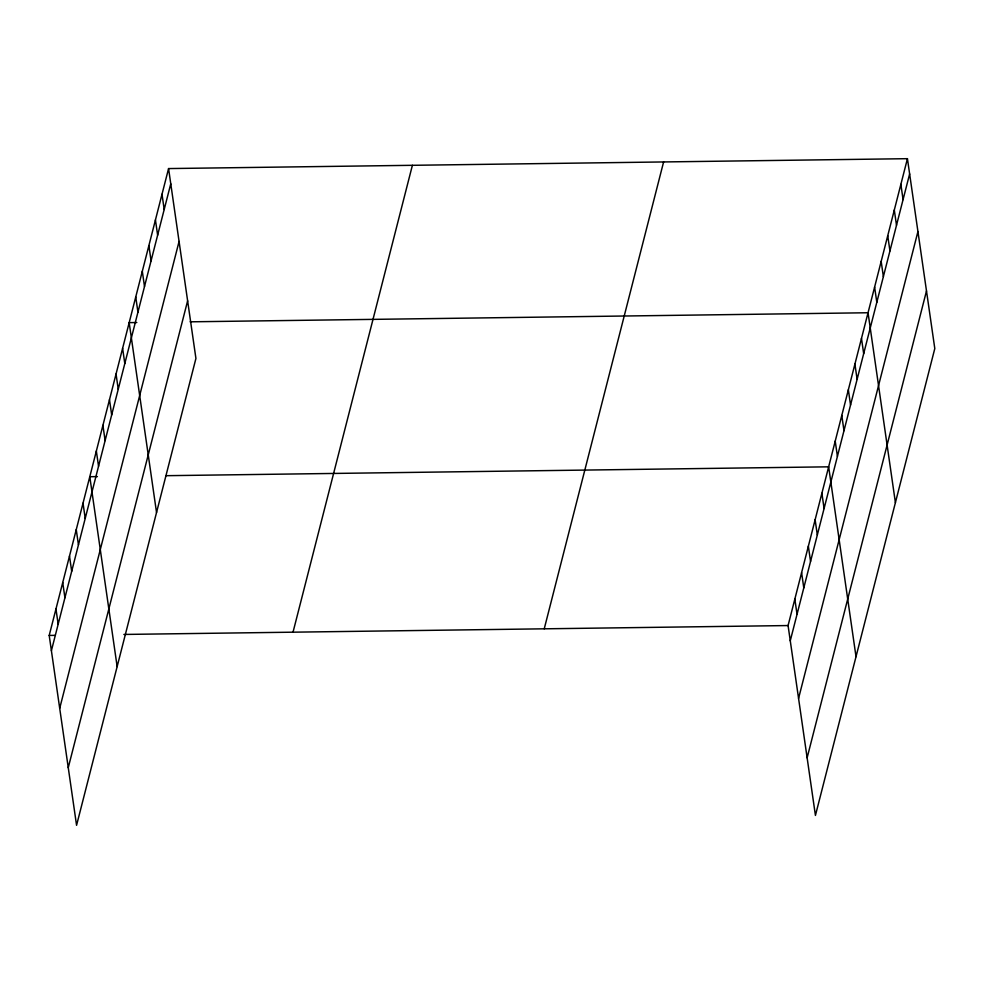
<?xml version="1.0" encoding="UTF-8"?>
<svg xmlns="http://www.w3.org/2000/svg" width="984" height="984" viewBox="0 0 984 984"><rect width="100%" height="100%" fill="white"/><g stroke="black" fill="none" stroke-linecap="round" stroke-linejoin="round"><path stroke-width="1.48" d="M168.572 168.572L195.927 358.447L76.567 825.318L49.2 635.443L168.572 168.572L907.433 158.682L934.8 348.557L815.429 815.429L788.073 625.553L907.433 158.682M51.402 650.682L170.761 183.811M59.704 708.308L179.076 241.437M68.253 767.692L187.624 300.821M293.023 632.183L412.394 165.312M544.238 628.813L663.61 161.942M790.263 640.793L909.634 173.922M798.565 698.419L917.937 231.547M807.126 757.803L926.497 290.932M136.801 322.531L129.175 322.641L156.542 512.516M190.133 321.817L868.048 312.752L895.403 502.627M97.404 476.6L89.79 476.711L117.145 666.586M165.976 475.69L828.651 466.822L856.019 656.697M49.2 635.443L55.301 635.356M123.873 634.446L788.073 625.553M900.877 184.352L903.066 199.592M894.308 210.035L896.498 225.275M887.74 235.717L889.942 250.957M881.172 261.387L883.374 276.627M874.616 287.07L876.806 302.309M861.48 338.422L863.681 353.662M854.911 364.105L857.113 379.344M848.356 389.787L850.545 405.014M841.787 415.457L843.977 430.697M835.219 441.139L837.421 456.379M821.886 493.267L824.088 508.507M815.121 519.724L817.323 534.964M808.356 546.182L810.558 561.421M801.591 572.639L803.793 587.879M794.838 599.096L797.028 614.336M162.003 194.254L164.205 209.481M155.435 219.924L157.637 235.164M148.879 245.606L151.069 260.846M142.311 271.276L144.5 286.516M135.743 296.959L137.945 312.199M122.606 348.311L124.808 363.551M116.05 373.994L118.24 389.233M109.482 399.676L111.672 414.916M102.914 425.346L105.116 440.586M96.346 451.029L98.548 466.268M83.025 503.168L85.214 518.396M76.26 529.613L78.449 544.853M69.495 556.071L71.684 571.31M62.73 582.528L64.919 597.768M55.965 608.985L58.154 624.225"/></g></svg>
